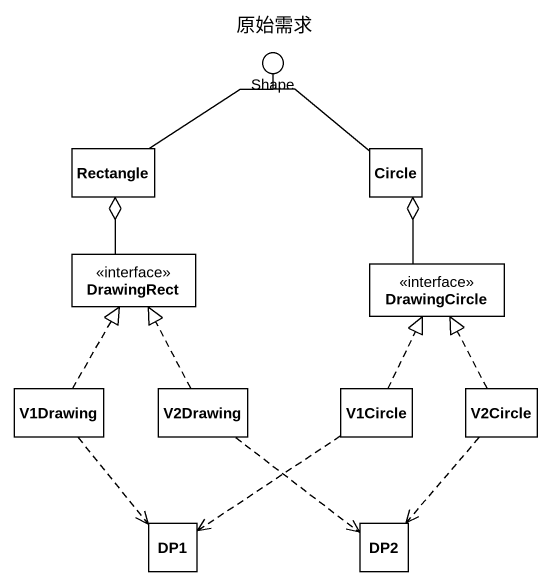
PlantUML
@startuml
title 原始需求
allowmixing
hide circle
hide empty members
() Shape
class "Rectangle" as Rectangle_
class "Circle" as Circle_
interface DrawingRect
interface DrawingCircle
class V1Drawing
class V2Drawing
class V1Circle
class V2Circle
class DP1
class DP2
Rectangle_ -up- Shape
Rectangle_ o-- DrawingRect
Circle_ -up- Shape
Circle_ o-- DrawingCircle
V1Drawing .up.|> DrawingRect
V1Drawing ..> DP1
V2Drawing .up.|> DrawingRect
V2Drawing ..> DP2
V1Circle .up.|> DrawingCircle
V1Circle ..> DP1
V2Circle .up.|> DrawingCircle
V2Circle ..> DP2
@enduml
